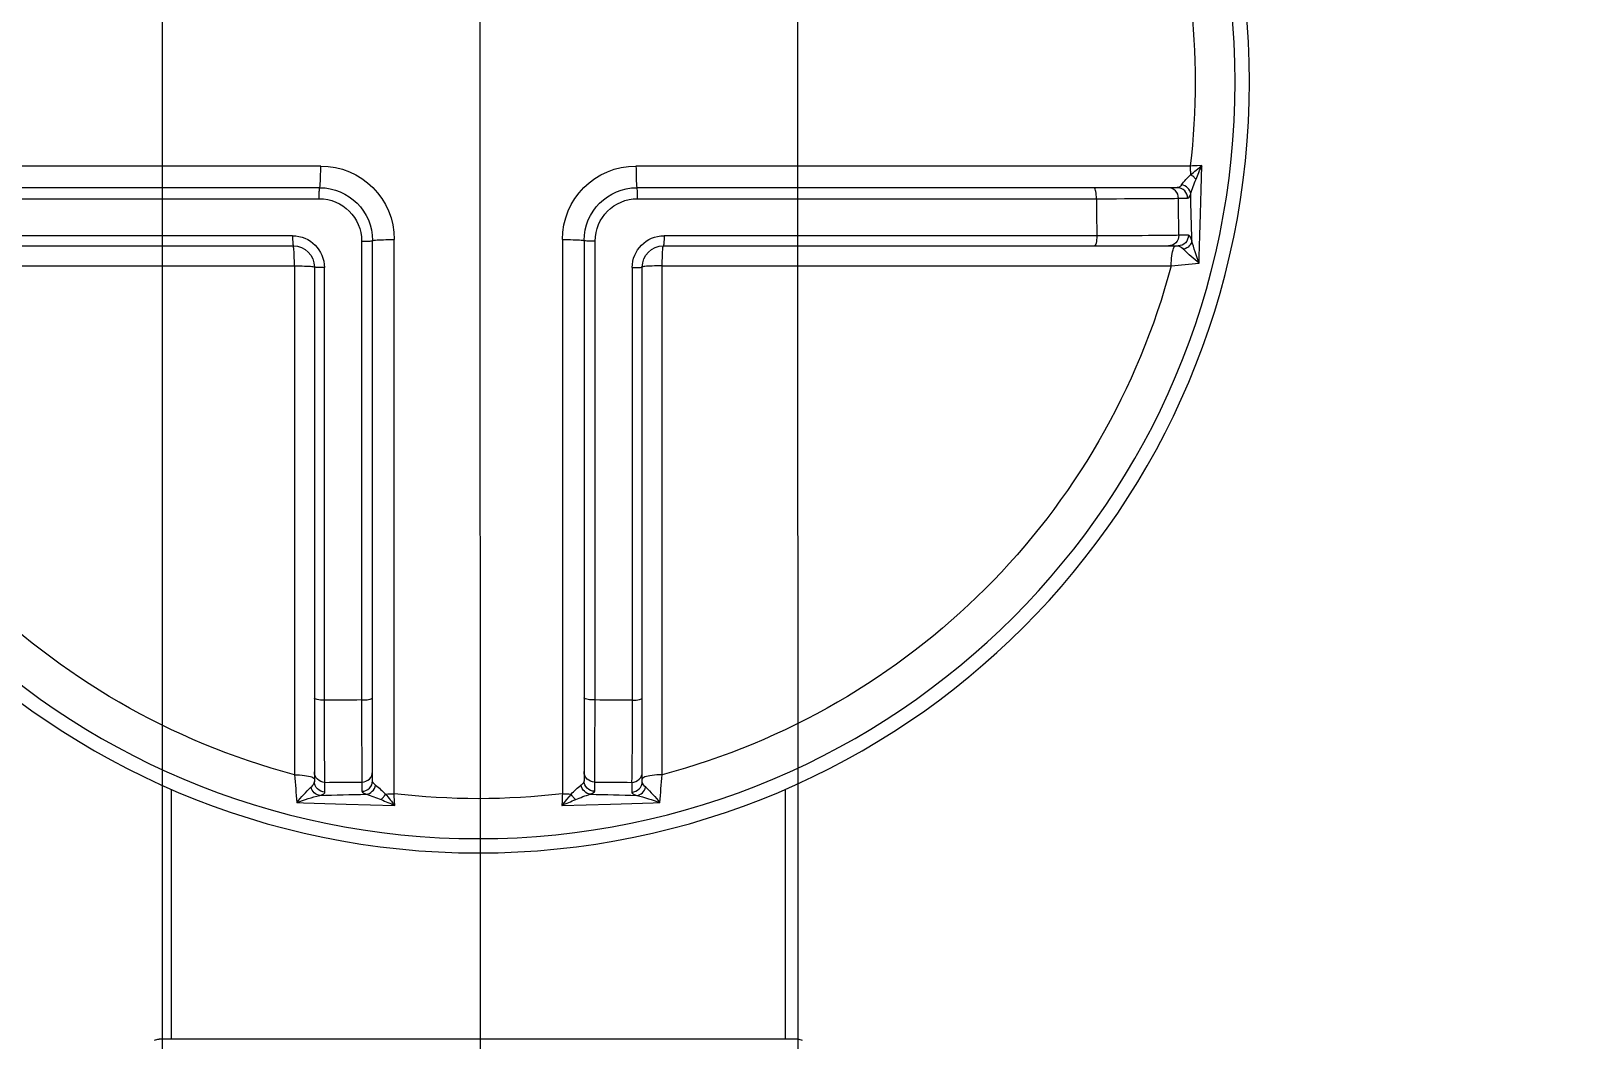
# Model space of a CAD drawing. Header units: millimetres. Extents: x -294625 to 2136527, y -251383 to 128331.
# Drawn here: x 1087775.4 to 1087920.7, y -78467.8 to -78372.5 of the extents above; entities that cross this region are included whole.
import ezdxf

# ---------------------------------------------------------------- set-up
doc = ezdxf.new("R2010")
doc.units = ezdxf.units.MM
doc.layers.add('0.06 Trả nước', color=3, linetype='Continuous')

# ---------------------------------------------------------------- blocks, each defined once
blk = doc.blocks.new('MB bom')
at = {"color": 8, "linetype": 'Continuous'}
for p, q in [((-199240.6, 638705.68), (-199239.98, 638705.7)), ((-199239.98, 638705.7), (-199238.98, 638705.73)), ((-199238.98, 638705.73), (-199237.97, 638705.76)), ((-199237.97, 638705.76), (-199235.93, 638705.82)), ((-199235.93, 638705.82), (-199233.65, 638705.89)), ((-199233.65, 638705.89), (-199231.35, 638705.95)), ((-199232.65, 638705.4), (-199232.6, 638705.35)), ((-199232.6, 638705.35), (-199232.54, 638705.29)), ((-199232.54, 638705.29), (-199232.48, 638705.23)), ((-199232.48, 638705.23), (-199232.43, 638705.17)), ((-199231.37, 638705.51), (-199231.39, 638705.05)), ((-199231.35, 638705.95), (-199231.37, 638705.51)), ((-199239.22, 638704.37), (-199239.27, 638704.21)), ((-199239.15, 638704.51), (-199239.22, 638704.37)), ((-199239.06, 638704.64), (-199239.15, 638704.51)), ((-199238.96, 638704.75), (-199239.06, 638704.64)), ((-199238.84, 638704.85), (-199238.96, 638704.75)), ((-199238.93, 638703.89), (-199238.95, 638703.69)), ((-199238.87, 638704.07), (-199238.93, 638703.89)), ((-199238.78, 638704.24), (-199238.87, 638704.07)), ((-199238.71, 638704.92), (-199238.84, 638704.85)), ((-199238.66, 638704.39), (-199238.78, 638704.24)), ((-199238.57, 638704.97), (-199238.71, 638704.92)), ((-199238.51, 638704.51), (-199238.66, 638704.39)), ((-199238.44, 638705), (-199238.57, 638704.97)), ((-199238.33, 638704.6), (-199238.51, 638704.51)), ((-199238.44, 638705), (-199238.27, 638704.94)), ((-199238.15, 638704.66), (-199238.33, 638704.6)), ((-199238.27, 638704.94), (-199238.14, 638704.88)), ((-199237.95, 638704.68), (-199238.15, 638704.66)), ((-199238.14, 638704.88), (-199238.03, 638704.81)), ((-199238.03, 638704.81), (-199237.97, 638704.75)), ((-199237.97, 638704.75), (-199237.95, 638704.68)), ((-199237.95, 638704.68), (-199237.95, 638703.77)), ((-199234.45, 638704.6), (-199234.4, 638704.7)), ((-199234.45, 638704.6), (-199234.26, 638704.59)), ((-199234.45, 638703.74), (-199234.45, 638704.6)), ((-199234.4, 638704.7), (-199234.26, 638704.8)), ((-199234.26, 638704.8), (-199234.03, 638704.89)), ((-199234.26, 638704.59), (-199234.07, 638704.53)), ((-199234.07, 638704.53), (-199233.9, 638704.44)), ((-199234.03, 638704.89), (-199233.88, 638704.86)), ((-199233.9, 638704.44), (-199233.74, 638704.32)), ((-199233.88, 638704.86), (-199233.74, 638704.81)), ((-199233.74, 638704.81), (-199233.6, 638704.72)), ((-199233.74, 638704.32), (-199233.62, 638704.17)), ((-199233.62, 638704.17), (-199233.53, 638704)), ((-199233.6, 638704.72), (-199233.48, 638704.61)), ((-199233.53, 638704), (-199233.47, 638703.81)), ((-199233.48, 638704.61), (-199233.37, 638704.49)), ((-199233.47, 638703.81), (-199233.45, 638703.62)), ((-199233.37, 638704.49), (-199233.28, 638704.34)), ((-199233.28, 638704.34), (-199233.21, 638704.18)), ((-199233.21, 638704.18), (-199233.17, 638704.02)), ((-199232.43, 638705.17), (-199232.37, 638705.1)), ((-199232.37, 638705.1), (-199232.32, 638705.03)), ((-199232.32, 638705.03), (-199232.27, 638704.95)), ((-199232.27, 638704.95), (-199232.22, 638704.88)), ((-199232.12, 638704.87), (-199232.22, 638704.88)), ((-199232.02, 638704.86), (-199232.12, 638704.87)), ((-199231.92, 638704.86), (-199232.02, 638704.86)), ((-199231.82, 638704.85), (-199231.92, 638704.86)), ((-199231.72, 638704.85), (-199231.82, 638704.85)), ((-199231.61, 638704.85), (-199231.72, 638704.85)), ((-199231.5, 638704.84), (-199231.61, 638704.85)), ((-199231.4, 638704.84), (-199231.5, 638704.84)), ((-199231.39, 638705.05), (-199231.4, 638704.84)), ((-199231.4, 638704.84), (-199231.4, 638652.44)), ((-199240.84, 638703.04), (-199240.59, 638703.05)), ((-199240.84, 638654.93), (-199240.84, 638703.04)), ((-199240.59, 638703.05), (-199240.34, 638703.06)), ((-199240.34, 638703.06), (-199240.11, 638703.08)), ((-199240.11, 638703.08), (-199239.89, 638703.11)), ((-199239.89, 638703.11), (-199239.68, 638703.14)), ((-199239.68, 638703.14), (-199239.5, 638703.18)), ((-199239.5, 638703.18), (-199239.34, 638703.22)), ((-199239.34, 638703.22), (-199239.2, 638703.26)), ((-199239.2, 638703.26), (-199239.09, 638703.31)), ((-199239.09, 638703.31), (-199239.01, 638703.36)), ((-199239.01, 638703.36), (-199238.97, 638703.41)), ((-199238.97, 638703.41), (-199238.95, 638703.47)), ((-199238.95, 638702.78), (-199238.95, 638703.69)), ((-199238.93, 638702.98), (-199238.95, 638702.78)), ((-199238.95, 638695.8), (-199238.95, 638702.78)), ((-199238.87, 638703.16), (-199238.93, 638702.98)), ((-199238.78, 638703.33), (-199238.87, 638703.16)), ((-199238.66, 638703.48), (-199238.78, 638703.33)), ((-199238.51, 638703.6), (-199238.66, 638703.48)), ((-199238.33, 638703.69), (-199238.51, 638703.6)), ((-199238.15, 638703.75), (-199238.33, 638703.69)), ((-199237.95, 638703.77), (-199238.15, 638703.75)), ((-199237.97, 638702.49), (-199237.98, 638702.01)), ((-199237.96, 638703.22), (-199237.97, 638702.89)), ((-199237.97, 638702.89), (-199237.97, 638702.49)), ((-199237.95, 638703.77), (-199237.96, 638703.55)), ((-199237.96, 638703.55), (-199237.96, 638703.22)), ((-199237.95, 638703.77), (-199237.51, 638703.77)), ((-199237.51, 638703.77), (-199237.08, 638703.76)), ((-199237.08, 638703.76), (-199236.64, 638703.76)), ((-199236.64, 638703.76), (-199236.2, 638703.75)), ((-199236.2, 638703.75), (-199235.76, 638703.75)), ((-199235.76, 638703.75), (-199235.33, 638703.75)), ((-199235.33, 638703.75), (-199234.89, 638703.74)), ((-199234.89, 638703.74), (-199234.45, 638703.74)), ((-199234.47, 638702.31), (-199234.46, 638702.74)), ((-199234.46, 638703.35), (-199234.45, 638703.57)), ((-199234.46, 638703.07), (-199234.46, 638703.35)), ((-199234.46, 638702.74), (-199234.46, 638703.07)), ((-199234.45, 638703.74), (-199234.26, 638703.72)), ((-199234.45, 638703.57), (-199234.45, 638703.74)), ((-199234.26, 638703.72), (-199234.07, 638703.66)), ((-199234.07, 638703.66), (-199233.9, 638703.57)), ((-199233.9, 638703.57), (-199233.74, 638703.45)), ((-199233.74, 638703.45), (-199233.62, 638703.3)), ((-199233.62, 638703.3), (-199233.53, 638703.13)), ((-199233.53, 638703.13), (-199233.47, 638702.95)), ((-199233.47, 638702.95), (-199233.45, 638702.75)), ((-199233.45, 638703.62), (-199233.45, 638702.75)), ((-199233.45, 638702.75), (-199233.45, 638695.77)), ((-199237.98, 638700.91), (-199237.99, 638700.29)), ((-199237.98, 638702.01), (-199237.98, 638701.48)), ((-199237.98, 638701.48), (-199237.98, 638700.91)), ((-199234.48, 638700.7), (-199234.47, 638701.28)), ((-199234.47, 638701.81), (-199234.47, 638702.31)), ((-199234.47, 638701.28), (-199234.47, 638701.81)), ((-199237.99, 638700.29), (-199237.99, 638699.61)), ((-199237.99, 638699.61), (-199237.99, 638698.88)), ((-199234.48, 638700.05), (-199234.48, 638700.7)), ((-199234.48, 638699.35), (-199234.48, 638700.05)), ((-199237.99, 638698.88), (-199238, 638698.21)), ((-199238, 638698.21), (-199238, 638697.5)), ((-199234.49, 638697.89), (-199234.48, 638698.64)), ((-199234.48, 638698.64), (-199234.48, 638699.35)), ((-199238, 638697.5), (-199238, 638696.76)), ((-199238, 638696.76), (-199238, 638696)), ((-199234.49, 638696.94), (-199234.49, 638697.89)), ((-199234.49, 638695.97), (-199234.49, 638696.94)), ((-199238.93, 638695.84), (-199238.95, 638695.8)), ((-199238.95, 638655.04), (-199238.95, 638695.8)), ((-199238.88, 638695.87), (-199238.93, 638695.84)), ((-199238.79, 638695.91), (-199238.88, 638695.87)), ((-199238.68, 638695.94), (-199238.79, 638695.91)), ((-199238.53, 638695.97), (-199238.68, 638695.94)), ((-199238.37, 638695.99), (-199238.53, 638695.97)), ((-199238.19, 638696), (-199238.37, 638695.99)), ((-199238, 638696), (-199238.19, 638696)), ((-199238, 638696), (-199238, 638655.1)), ((-199237.56, 638696), (-199238, 638696)), ((-199237.12, 638696), (-199237.56, 638696)), ((-199236.69, 638695.99), (-199237.12, 638696)), ((-199236.25, 638695.99), (-199236.69, 638695.99)), ((-199235.81, 638695.98), (-199236.25, 638695.99)), ((-199235.37, 638695.98), (-199235.81, 638695.98)), ((-199234.93, 638695.98), (-199235.37, 638695.98)), ((-199234.49, 638695.97), (-199234.93, 638695.98)), ((-199234.49, 638652.6), (-199234.49, 638695.97)), ((-199234.49, 638695.97), (-199234.31, 638695.97)), ((-199234.31, 638695.97), (-199234.14, 638695.96)), ((-199234.14, 638695.96), (-199233.97, 638695.95)), ((-199233.97, 638695.95), (-199233.82, 638695.93)), ((-199233.82, 638695.93), (-199233.7, 638695.9)), ((-199233.7, 638695.9), (-199233.59, 638695.87)), ((-199233.59, 638695.87), (-199233.51, 638695.84)), ((-199233.51, 638695.84), (-199233.47, 638695.8)), ((-199233.47, 638695.8), (-199233.45, 638695.77)), ((-199233.45, 638695.77), (-199233.45, 638652.54)), ((-199313.95, 638667.71), (-199313.95, 638607.37)), ((-199290.33, 638666.54), (-199313.95, 638666.54)), ((-199291.61, 638654.07), (-199291.59, 638654.69)), ((-199288.97, 638654.43), (-199288.99, 638654.2)), ((-199288.96, 638654.68), (-199288.97, 638654.43)), ((-199288.95, 638654.93), (-199288.96, 638654.68)), ((-199288.95, 638654.93), (-199240.84, 638654.93)), ((-199240.84, 638654.43), (-199240.85, 638654.2)), ((-199240.84, 638654.93), (-199240.59, 638654.93)), ((-199240.84, 638654.93), (-199240.84, 638654.68)), ((-199240.84, 638654.68), (-199240.84, 638654.43)), ((-199240.59, 638654.93), (-199240.34, 638654.93)), ((-199240.34, 638654.93), (-199240.11, 638654.94)), ((-199240.11, 638654.94), (-199239.89, 638654.95)), ((-199239.89, 638654.95), (-199239.68, 638654.95)), ((-199239.68, 638654.95), (-199239.5, 638654.96)), ((-199239.5, 638654.96), (-199239.34, 638654.97)), ((-199239.34, 638654.97), (-199239.2, 638654.99)), ((-199239.2, 638654.99), (-199239.09, 638655)), ((-199239.09, 638655), (-199239.01, 638655.01)), ((-199239.01, 638655.01), (-199238.97, 638655.03)), ((-199238.97, 638655.03), (-199238.95, 638655.04)), ((-199238.93, 638655.05), (-199238.95, 638655.04)), ((-199238.88, 638655.06), (-199238.93, 638655.05)), ((-199238.79, 638655.08), (-199238.88, 638655.06)), ((-199238.68, 638655.08), (-199238.79, 638655.08)), ((-199238.53, 638655.09), (-199238.68, 638655.08)), ((-199238.37, 638655.1), (-199238.53, 638655.09)), ((-199238.19, 638655.1), (-199238.37, 638655.1)), ((-199238, 638655.1), (-199238.19, 638655.1)), ((-199291.67, 638652.05), (-199291.64, 638653.06)), ((-199291.64, 638653.06), (-199291.61, 638654.07)), ((-199290.83, 638652.8), (-199290.76, 638652.93)), ((-199290.76, 638652.93), (-199290.66, 638653.05)), ((-199290.66, 638653.05), (-199290.55, 638653.15)), ((-199290.55, 638653.15), (-199290.42, 638653.24)), ((-199290.42, 638653.24), (-199290.28, 638653.31)), ((-199290.3, 638652.75), (-199290.15, 638652.87)), ((-199290.28, 638653.31), (-199290.12, 638653.36)), ((-199290.15, 638652.87), (-199289.98, 638652.97)), ((-199289.98, 638652.97), (-199289.8, 638653.02)), ((-199289.8, 638653.02), (-199289.6, 638653.04)), ((-199289.6, 638653.04), (-199288.69, 638653.04)), ((-199289.39, 638652.75), (-199289.24, 638652.87)), ((-199289.32, 638653.06), (-199289.38, 638653.04)), ((-199289.27, 638653.1), (-199289.32, 638653.06)), ((-199289.22, 638653.18), (-199289.27, 638653.1)), ((-199289.24, 638652.87), (-199289.07, 638652.97)), ((-199289.17, 638653.29), (-199289.22, 638653.18)), ((-199289.13, 638653.43), (-199289.17, 638653.29)), ((-199289.09, 638653.59), (-199289.13, 638653.43)), ((-199289.05, 638653.77), (-199289.09, 638653.59)), ((-199289.07, 638652.97), (-199288.89, 638653.02)), ((-199289.02, 638653.98), (-199289.05, 638653.77)), ((-199288.99, 638654.2), (-199289.02, 638653.98)), ((-199288.89, 638653.02), (-199288.69, 638653.04)), ((-199288.69, 638653.04), (-199281.71, 638653.04)), ((-199281.85, 638652.77), (-199281.82, 638652.88)), ((-199281.82, 638652.88), (-199281.78, 638652.97)), ((-199281.78, 638652.97), (-199281.74, 638653.02)), ((-199281.74, 638653.02), (-199281.71, 638653.04)), ((-199281.71, 638653.04), (-199240.95, 638653.04)), ((-199240.99, 638652.77), (-199240.98, 638652.88)), ((-199240.98, 638652.88), (-199240.97, 638652.97)), ((-199240.97, 638652.97), (-199240.96, 638653.02)), ((-199240.96, 638653.02), (-199240.95, 638653.04)), ((-199240.94, 638653.06), (-199240.95, 638653.04)), ((-199240.92, 638653.1), (-199240.94, 638653.06)), ((-199240.91, 638653.18), (-199240.92, 638653.1)), ((-199240.9, 638653.29), (-199240.91, 638653.18)), ((-199240.88, 638653.43), (-199240.9, 638653.29)), ((-199240.87, 638653.59), (-199240.88, 638653.43)), ((-199240.86, 638653.77), (-199240.87, 638653.59)), ((-199240.85, 638654.2), (-199240.86, 638653.98)), ((-199240.86, 638653.98), (-199240.86, 638653.77)), ((-199291.73, 638650.03), (-199291.67, 638652.05)), ((-199290.91, 638652.53), (-199290.88, 638652.67)), ((-199290.81, 638652.26), (-199290.91, 638652.53)), ((-199290.88, 638652.67), (-199290.83, 638652.8)), ((-199290.7, 638652.1), (-199290.81, 638652.26)), ((-199290.59, 638652.04), (-199290.7, 638652.1)), ((-199290.59, 638652.04), (-199290.57, 638652.24)), ((-199289.68, 638652.04), (-199290.59, 638652.04)), ((-199290.57, 638652.24), (-199290.51, 638652.42)), ((-199290.51, 638652.42), (-199290.42, 638652.6)), ((-199290.42, 638652.6), (-199290.3, 638652.75)), ((-199289.68, 638652.04), (-199289.66, 638652.24)), ((-199289.67, 638651.6), (-199289.68, 638652.04)), ((-199289.67, 638651.17), (-199289.67, 638651.6)), ((-199289.66, 638652.24), (-199289.6, 638652.42)), ((-199289.6, 638652.42), (-199289.51, 638652.6)), ((-199289.51, 638652.6), (-199289.39, 638652.75)), ((-199281.91, 638652.28), (-199281.9, 638652.46)), ((-199281.91, 638652.09), (-199281.91, 638652.28)), ((-199241.01, 638652.09), (-199281.91, 638652.09)), ((-199281.91, 638652.09), (-199281.91, 638651.65)), ((-199281.91, 638651.65), (-199281.91, 638651.22)), ((-199281.9, 638652.46), (-199281.88, 638652.62)), ((-199281.88, 638652.62), (-199281.85, 638652.77)), ((-199241.01, 638652.46), (-199241, 638652.62)), ((-199241.01, 638652.28), (-199241.01, 638652.46)), ((-199241.01, 638652.09), (-199241.01, 638652.28)), ((-199241, 638652.62), (-199240.99, 638652.77)), ((-199234.49, 638652.6), (-199234.31, 638652.59)), ((-199234.31, 638652.59), (-199234.14, 638652.59)), ((-199234.14, 638652.59), (-199233.97, 638652.59)), ((-199233.97, 638652.59), (-199233.82, 638652.58)), ((-199233.82, 638652.58), (-199233.7, 638652.58)), ((-199233.7, 638652.58), (-199233.59, 638652.57)), ((-199233.59, 638652.57), (-199233.51, 638652.56)), ((-199233.51, 638652.56), (-199233.47, 638652.55)), ((-199233.47, 638652.55), (-199233.45, 638652.54)), ((-199233.43, 638652.53), (-199233.45, 638652.54)), ((-199233.38, 638652.52), (-199233.43, 638652.53)), ((-199233.29, 638652.5), (-199233.38, 638652.52)), ((-199233.17, 638652.49), (-199233.29, 638652.5)), ((-199233.02, 638652.48), (-199233.17, 638652.49)), ((-199232.85, 638652.47), (-199233.02, 638652.48)), ((-199232.64, 638652.46), (-199232.85, 638652.47)), ((-199232.42, 638652.46), (-199232.64, 638652.46)), ((-199232.18, 638652.45), (-199232.42, 638652.46)), ((-199231.93, 638652.45), (-199232.18, 638652.45)), ((-199231.66, 638652.45), (-199231.93, 638652.45)), ((-199231.4, 638652.44), (-199231.66, 638652.45)), ((-199291.8, 638647.73), (-199291.73, 638650.03)), ((-199289.67, 638650.73), (-199289.67, 638651.17)), ((-199289.66, 638650.29), (-199289.67, 638650.73)), ((-199289.66, 638649.85), (-199289.66, 638650.29)), ((-199281.91, 638651.22), (-199281.9, 638650.78)), ((-199281.9, 638650.78), (-199281.9, 638650.34)), ((-199281.9, 638650.34), (-199281.89, 638649.9)), ((-199290.61, 638648.5), (-199290.51, 638648.54)), ((-199290.51, 638648.54), (-199290.5, 638648.35)), ((-199290.51, 638648.54), (-199289.65, 638648.54)), ((-199289.65, 638649.42), (-199289.66, 638649.85)), ((-199289.65, 638648.98), (-199289.65, 638649.42)), ((-199289.65, 638648.54), (-199289.65, 638648.98)), ((-199289.65, 638648.54), (-199289.42, 638648.55)), ((-199289.65, 638648.54), (-199289.63, 638648.35)), ((-199289.42, 638648.55), (-199289.1, 638648.55)), ((-199289.1, 638648.55), (-199288.76, 638648.55)), ((-199288.76, 638648.55), (-199288.37, 638648.56)), ((-199288.37, 638648.56), (-199287.89, 638648.56)), ((-199287.89, 638648.56), (-199287.36, 638648.56)), ((-199287.36, 638648.56), (-199286.79, 638648.57)), ((-199286.79, 638648.57), (-199286.17, 638648.57)), ((-199286.17, 638648.57), (-199285.49, 638648.57)), ((-199285.49, 638648.57), (-199284.77, 638648.57)), ((-199284.77, 638648.57), (-199284.09, 638648.58)), ((-199284.09, 638648.58), (-199283.39, 638648.58)), ((-199283.39, 638648.58), (-199282.64, 638648.58)), ((-199282.64, 638648.58), (-199281.88, 638648.58)), ((-199281.89, 638649.9), (-199281.89, 638649.46)), ((-199281.89, 638649.46), (-199281.89, 638649.02)), ((-199281.89, 638649.02), (-199281.88, 638648.58)), ((-199281.88, 638648.58), (-199238.5, 638648.58)), ((-199281.88, 638648.58), (-199281.88, 638648.4)), ((-199238.5, 638648.58), (-199238.5, 638648.4)), ((-199291.86, 638645.44), (-199291.8, 638647.73)), ((-199290.8, 638648.12), (-199290.71, 638648.35)), ((-199290.8, 638648.12), (-199290.77, 638647.97)), ((-199290.77, 638647.97), (-199290.72, 638647.83)), ((-199290.72, 638647.83), (-199290.63, 638647.69)), ((-199290.71, 638648.35), (-199290.61, 638648.5)), ((-199290.63, 638647.69), (-199290.52, 638647.57)), ((-199290.52, 638647.57), (-199290.4, 638647.46)), ((-199290.5, 638648.35), (-199290.44, 638648.16)), ((-199290.44, 638648.16), (-199290.35, 638647.99)), ((-199290.4, 638647.46), (-199290.25, 638647.37)), ((-199290.35, 638647.99), (-199290.23, 638647.83)), ((-199290.25, 638647.37), (-199290.09, 638647.3)), ((-199290.23, 638647.83), (-199290.08, 638647.71)), ((-199290.09, 638647.3), (-199289.93, 638647.26)), ((-199290.08, 638647.71), (-199289.91, 638647.62)), ((-199289.91, 638647.62), (-199289.72, 638647.56)), ((-199289.72, 638647.56), (-199289.53, 638647.54)), ((-199289.63, 638648.35), (-199289.57, 638648.16)), ((-199289.57, 638648.16), (-199289.48, 638647.99)), ((-199288.66, 638647.54), (-199289.53, 638647.54)), ((-199289.48, 638647.99), (-199289.36, 638647.83)), ((-199289.36, 638647.83), (-199289.21, 638647.71)), ((-199289.21, 638647.71), (-199289.04, 638647.62)), ((-199289.04, 638647.62), (-199288.86, 638647.56)), ((-199288.86, 638647.56), (-199288.66, 638647.54)), ((-199281.68, 638647.54), (-199288.66, 638647.54)), ((-199281.88, 638648.4), (-199281.87, 638648.23)), ((-199281.87, 638648.23), (-199281.86, 638648.06)), ((-199281.86, 638648.06), (-199281.84, 638647.92)), ((-199281.84, 638647.92), (-199281.81, 638647.79)), ((-199281.81, 638647.79), (-199281.78, 638647.68)), ((-199281.78, 638647.68), (-199281.75, 638647.6)), ((-199281.75, 638647.6), (-199281.71, 638647.56)), ((-199281.71, 638647.56), (-199281.68, 638647.54)), ((-199238.45, 638647.54), (-199281.68, 638647.54)), ((-199238.5, 638648.4), (-199238.5, 638648.23)), ((-199238.5, 638648.23), (-199238.5, 638648.06)), ((-199238.5, 638648.06), (-199238.49, 638647.92)), ((-199238.49, 638647.92), (-199238.49, 638647.79)), ((-199238.49, 638647.79), (-199238.48, 638647.68)), ((-199238.48, 638647.68), (-199238.47, 638647.6)), ((-199238.47, 638647.6), (-199238.46, 638647.56)), ((-199238.46, 638647.56), (-199238.45, 638647.54)), ((-199238.44, 638647.52), (-199238.45, 638647.54)), ((-199238.43, 638647.47), (-199238.44, 638647.52)), ((-199238.41, 638647.38), (-199238.43, 638647.47)), ((-199238.4, 638647.26), (-199238.41, 638647.38)), ((-199238.39, 638647.11), (-199238.4, 638647.26)), ((-199238.38, 638646.94), (-199238.39, 638647.11)), ((-199291.31, 638645.88), (-199291.86, 638645.45)), ((-199291.31, 638646.74), (-199291.26, 638646.69)), ((-199290.79, 638646.31), (-199291.31, 638645.88)), ((-199291.26, 638646.69), (-199291.2, 638646.63)), ((-199291.2, 638646.63), (-199291.14, 638646.57)), ((-199291.14, 638646.57), (-199291.08, 638646.52)), ((-199291.08, 638646.52), (-199291.01, 638646.46)), ((-199291.01, 638646.46), (-199290.94, 638646.41)), ((-199290.94, 638646.41), (-199290.86, 638646.36)), ((-199290.86, 638646.36), (-199290.79, 638646.31)), ((-199290.78, 638646.22), (-199290.79, 638646.31)), ((-199290.77, 638646.11), (-199290.78, 638646.22)), ((-199290.77, 638646.01), (-199290.77, 638646.11)), ((-199290.76, 638645.91), (-199290.77, 638646.01)), ((-199290.76, 638645.81), (-199290.76, 638645.91)), ((-199290.75, 638645.7), (-199290.76, 638645.81)), ((-199290.75, 638645.6), (-199290.75, 638645.7)), ((-199238.37, 638646.73), (-199238.38, 638646.94)), ((-199238.37, 638646.51), (-199238.37, 638646.73)), ((-199238.36, 638646.27), (-199238.37, 638646.51)), ((-199238.36, 638646.02), (-199238.36, 638646.27)), ((-199238.35, 638645.76), (-199238.36, 638646.02)), ((-199238.35, 638645.49), (-199238.35, 638645.76)), ((-199291.42, 638645.46), (-199291.86, 638645.44)), ((-199291.86, 638645.45), (-199291.86, 638645.44)), ((-199290.96, 638645.48), (-199291.42, 638645.46)), ((-199290.75, 638645.49), (-199290.96, 638645.48)), ((-199290.75, 638645.49), (-199290.75, 638645.6)), ((-199238.35, 638645.49), (-199290.75, 638645.49)), ((-199291.8, 638627.35), (-199291.86, 638629.64)), ((-199291.86, 638629.64), (-199291.42, 638629.62)), ((-199291.42, 638629.62), (-199290.96, 638629.6)), ((-199290.96, 638629.6), (-199290.75, 638629.59)), ((-199291.31, 638628.34), (-199291.26, 638628.4)), ((-199291.26, 638628.4), (-199291.2, 638628.45)), ((-199291.2, 638628.45), (-199291.14, 638628.51)), ((-199291.14, 638628.51), (-199291.08, 638628.57)), ((-199291.08, 638628.57), (-199291.01, 638628.62)), ((-199291.01, 638628.62), (-199290.94, 638628.67)), ((-199290.94, 638628.67), (-199290.86, 638628.72)), ((-199290.86, 638628.72), (-199290.79, 638628.77)), ((-199290.79, 638628.77), (-199290.78, 638628.87)), ((-199290.78, 638628.87), (-199290.77, 638628.97)), ((-199290.77, 638629.07), (-199290.76, 638629.17)), ((-199290.77, 638628.97), (-199290.77, 638629.07)), ((-199290.76, 638629.28), (-199290.75, 638629.38)), ((-199290.76, 638629.17), (-199290.76, 638629.28)), ((-199290.75, 638629.59), (-199238.35, 638629.59)), ((-199290.75, 638629.49), (-199290.75, 638629.59)), ((-199290.75, 638629.38), (-199290.75, 638629.49)), ((-199238.38, 638628.15), (-199238.37, 638628.35)), ((-199238.37, 638628.57), (-199238.36, 638628.81)), ((-199238.37, 638628.35), (-199238.37, 638628.57)), ((-199238.36, 638629.07), (-199238.35, 638629.33)), ((-199238.36, 638628.81), (-199238.36, 638629.07)), ((-199238.35, 638629.33), (-199238.35, 638629.59)), ((-199291.73, 638625.06), (-199291.8, 638627.35)), ((-199290.8, 638626.96), (-199290.77, 638627.11)), ((-199290.71, 638626.73), (-199290.8, 638626.96)), ((-199290.77, 638627.11), (-199290.72, 638627.26)), ((-199290.72, 638627.26), (-199290.63, 638627.39)), ((-199290.61, 638626.59), (-199290.71, 638626.73)), ((-199290.63, 638627.39), (-199290.52, 638627.52)), ((-199290.52, 638627.52), (-199290.4, 638627.62)), ((-199290.51, 638626.54), (-199290.5, 638626.74)), ((-199290.5, 638626.74), (-199290.44, 638626.92)), ((-199290.44, 638626.92), (-199290.35, 638627.1)), ((-199290.4, 638627.62), (-199290.25, 638627.71)), ((-199290.35, 638627.1), (-199290.23, 638627.25)), ((-199290.25, 638627.71), (-199290.09, 638627.78)), ((-199290.23, 638627.25), (-199290.08, 638627.37)), ((-199290.09, 638627.78), (-199289.93, 638627.82)), ((-199290.08, 638627.37), (-199289.91, 638627.47)), ((-199289.91, 638627.47), (-199289.72, 638627.52)), ((-199289.72, 638627.52), (-199289.53, 638627.54)), ((-199289.65, 638626.54), (-199289.63, 638626.74)), ((-199289.63, 638626.74), (-199289.57, 638626.92)), ((-199289.57, 638626.92), (-199289.48, 638627.1)), ((-199289.53, 638627.54), (-199288.66, 638627.54)), ((-199289.48, 638627.1), (-199289.36, 638627.25)), ((-199289.36, 638627.25), (-199289.21, 638627.37)), ((-199289.21, 638627.37), (-199289.04, 638627.47)), ((-199289.04, 638627.47), (-199288.86, 638627.52)), ((-199288.86, 638627.52), (-199288.66, 638627.54)), ((-199288.66, 638627.54), (-199281.68, 638627.54)), ((-199281.88, 638626.68), (-199281.87, 638626.85)), ((-199281.87, 638626.85), (-199281.86, 638627.02)), ((-199281.86, 638627.02), (-199281.84, 638627.17)), ((-199281.84, 638627.17), (-199281.81, 638627.3)), ((-199281.81, 638627.3), (-199281.78, 638627.4)), ((-199281.78, 638627.4), (-199281.75, 638627.48)), ((-199281.75, 638627.48), (-199281.71, 638627.53)), ((-199281.71, 638627.53), (-199281.68, 638627.54)), ((-199281.68, 638627.54), (-199238.45, 638627.54)), ((-199238.5, 638627.02), (-199238.49, 638627.17)), ((-199238.5, 638626.85), (-199238.5, 638627.02)), ((-199238.5, 638626.68), (-199238.5, 638626.85)), ((-199238.49, 638627.3), (-199238.48, 638627.4)), ((-199238.49, 638627.17), (-199238.49, 638627.3)), ((-199238.48, 638627.4), (-199238.47, 638627.48)), ((-199238.47, 638627.48), (-199238.46, 638627.53)), ((-199238.46, 638627.53), (-199238.45, 638627.54)), ((-199238.45, 638627.54), (-199238.44, 638627.56)), ((-199238.44, 638627.56), (-199238.43, 638627.61)), ((-199238.43, 638627.61), (-199238.41, 638627.7)), ((-199238.41, 638627.7), (-199238.4, 638627.82)), ((-199238.4, 638627.82), (-199238.39, 638627.97)), ((-199238.39, 638627.97), (-199238.38, 638628.15)), ((-199290.51, 638626.54), (-199290.61, 638626.59)), ((-199289.65, 638626.54), (-199290.51, 638626.54)), ((-199289.66, 638625.23), (-199289.65, 638625.67)), ((-199289.65, 638626.1), (-199289.65, 638626.54)), ((-199289.48, 638626.54), (-199289.65, 638626.54)), ((-199289.65, 638625.67), (-199289.65, 638626.1)), ((-199289.26, 638626.53), (-199289.48, 638626.54)), ((-199288.98, 638626.53), (-199289.26, 638626.53)), ((-199288.65, 638626.53), (-199288.98, 638626.53)), ((-199288.22, 638626.52), (-199288.65, 638626.53)), ((-199287.72, 638626.52), (-199288.22, 638626.52)), ((-199287.19, 638626.52), (-199287.72, 638626.52)), ((-199286.61, 638626.52), (-199287.19, 638626.52)), ((-199285.96, 638626.51), (-199286.61, 638626.52)), ((-199285.26, 638626.51), (-199285.96, 638626.51)), ((-199284.55, 638626.51), (-199285.26, 638626.51)), ((-199283.8, 638626.51), (-199284.55, 638626.51)), ((-199282.85, 638626.5), (-199283.8, 638626.51)), ((-199281.88, 638626.5), (-199282.85, 638626.5)), ((-199281.88, 638626.5), (-199281.89, 638626.06)), ((-199281.89, 638626.06), (-199281.89, 638625.62)), ((-199281.89, 638625.62), (-199281.89, 638625.18)), ((-199281.88, 638626.5), (-199281.88, 638626.68)), ((-199238.5, 638626.5), (-199281.88, 638626.5)), ((-199238.5, 638626.5), (-199238.5, 638626.68)), ((-199291.67, 638623.02), (-199291.73, 638625.06)), ((-199289.67, 638624.35), (-199289.66, 638624.79)), ((-199289.67, 638623.92), (-199289.67, 638624.35)), ((-199289.67, 638623.48), (-199289.67, 638623.92)), ((-199289.66, 638624.79), (-199289.66, 638625.23)), ((-199281.9, 638624.31), (-199281.91, 638623.87)), ((-199281.91, 638623.87), (-199281.91, 638623.43)), ((-199281.89, 638625.18), (-199281.9, 638624.75)), ((-199281.9, 638624.75), (-199281.9, 638624.31)), ((-199291.64, 638622.02), (-199291.67, 638623.02)), ((-199290.91, 638622.56), (-199290.85, 638622.72)), ((-199290.91, 638622.56), (-199290.88, 638622.42)), ((-199290.88, 638622.42), (-199290.83, 638622.28)), ((-199290.85, 638622.72), (-199290.79, 638622.86)), ((-199290.79, 638622.86), (-199290.72, 638622.96)), ((-199290.72, 638622.96), (-199290.66, 638623.02)), ((-199290.66, 638623.02), (-199290.59, 638623.04)), ((-199290.59, 638623.04), (-199290.57, 638622.85)), ((-199290.59, 638623.04), (-199289.68, 638623.04)), ((-199290.57, 638622.85), (-199290.51, 638622.66)), ((-199290.51, 638622.66), (-199290.42, 638622.49)), ((-199290.42, 638622.49), (-199290.3, 638622.33)), ((-199290.3, 638622.33), (-199290.15, 638622.21)), ((-199289.68, 638623.04), (-199289.67, 638623.48)), ((-199289.68, 638623.04), (-199289.66, 638622.85)), ((-199289.68, 638623.04), (-199289.46, 638623.04)), ((-199289.66, 638622.85), (-199289.6, 638622.66)), ((-199289.6, 638622.66), (-199289.51, 638622.49)), ((-199289.51, 638622.49), (-199289.39, 638622.33)), ((-199289.46, 638623.04), (-199289.13, 638623.03)), ((-199289.39, 638622.33), (-199289.24, 638622.21)), ((-199289.13, 638623.03), (-199288.8, 638623.03)), ((-199288.8, 638623.03), (-199288.4, 638623.02)), ((-199288.4, 638623.02), (-199287.92, 638623.02)), ((-199287.92, 638623.02), (-199287.39, 638623.01)), ((-199287.39, 638623.01), (-199286.82, 638623.01)), ((-199286.82, 638623.01), (-199286.2, 638623)), ((-199286.2, 638623), (-199285.52, 638623)), ((-199285.52, 638623), (-199284.79, 638623)), ((-199284.79, 638623), (-199284.12, 638623)), ((-199284.12, 638623), (-199283.41, 638622.99)), ((-199283.41, 638622.99), (-199282.67, 638622.99)), ((-199282.67, 638622.99), (-199281.91, 638622.99)), ((-199281.91, 638623.43), (-199281.91, 638622.99)), ((-199281.91, 638622.99), (-199241.01, 638622.99)), ((-199281.91, 638622.99), (-199281.91, 638622.8)), ((-199281.91, 638622.8), (-199281.9, 638622.62)), ((-199281.9, 638622.62), (-199281.88, 638622.46)), ((-199281.88, 638622.46), (-199281.85, 638622.32)), ((-199241.01, 638622.99), (-199241.01, 638622.8)), ((-199241.01, 638622.8), (-199241.01, 638622.62)), ((-199241.01, 638622.62), (-199241, 638622.46)), ((-199241, 638622.46), (-199240.99, 638622.32)), ((-199234.49, 638579.11), (-199234.49, 638622.49)), ((-199234.49, 638622.49), (-199234.31, 638622.49)), ((-199234.31, 638622.49), (-199234.14, 638622.49)), ((-199234.14, 638622.49), (-199233.97, 638622.49)), ((-199233.97, 638622.49), (-199233.82, 638622.5)), ((-199233.82, 638622.5), (-199233.7, 638622.51)), ((-199233.7, 638622.51), (-199233.59, 638622.51)), ((-199233.59, 638622.51), (-199233.51, 638622.52)), ((-199233.51, 638622.52), (-199233.47, 638622.53)), ((-199233.47, 638622.53), (-199233.45, 638622.54)), ((-199233.45, 638622.54), (-199233.43, 638622.55)), ((-199233.45, 638622.54), (-199233.45, 638579.32)), ((-199233.43, 638622.55), (-199233.38, 638622.57)), ((-199233.38, 638622.57), (-199233.29, 638622.58)), ((-199233.29, 638622.58), (-199233.17, 638622.59)), ((-199233.17, 638622.59), (-199233.02, 638622.6)), ((-199233.02, 638622.6), (-199232.85, 638622.61)), ((-199232.85, 638622.61), (-199232.64, 638622.62)), ((-199232.64, 638622.62), (-199232.42, 638622.63)), ((-199232.42, 638622.63), (-199232.18, 638622.63)), ((-199232.18, 638622.63), (-199231.93, 638622.64)), ((-199231.93, 638622.64), (-199231.66, 638622.64)), ((-199231.66, 638622.64), (-199231.4, 638622.64)), ((-199231.4, 638622.64), (-199231.4, 638570.24)), ((-199291.61, 638621.01), (-199291.64, 638622.02)), ((-199291.59, 638620.39), (-199291.61, 638621.01)), ((-199290.83, 638622.28), (-199290.76, 638622.15)), ((-199290.76, 638622.15), (-199290.66, 638622.03)), ((-199290.66, 638622.03), (-199290.55, 638621.93)), ((-199290.55, 638621.93), (-199290.42, 638621.84)), ((-199290.42, 638621.84), (-199290.28, 638621.77)), ((-199290.28, 638621.77), (-199290.12, 638621.72)), ((-199290.15, 638622.21), (-199289.98, 638622.12)), ((-199289.98, 638622.12), (-199289.8, 638622.06)), ((-199289.8, 638622.06), (-199289.6, 638622.04)), ((-199288.69, 638622.04), (-199289.6, 638622.04)), ((-199289.32, 638622.03), (-199289.38, 638622.04)), ((-199289.27, 638621.98), (-199289.32, 638622.03)), ((-199289.22, 638621.9), (-199289.27, 638621.98)), ((-199289.24, 638622.21), (-199289.07, 638622.12)), ((-199289.17, 638621.79), (-199289.22, 638621.9)), ((-199289.13, 638621.66), (-199289.17, 638621.79)), ((-199289.09, 638621.49), (-199289.13, 638621.66)), ((-199289.05, 638621.31), (-199289.09, 638621.49)), ((-199289.07, 638622.12), (-199288.89, 638622.06)), ((-199289.02, 638621.11), (-199289.05, 638621.31)), ((-199288.99, 638620.88), (-199289.02, 638621.11)), ((-199288.97, 638620.65), (-199288.99, 638620.88)), ((-199288.89, 638622.06), (-199288.69, 638622.04)), ((-199281.71, 638622.04), (-199288.69, 638622.04)), ((-199281.85, 638622.32), (-199281.82, 638622.2)), ((-199281.82, 638622.2), (-199281.78, 638622.11)), ((-199281.78, 638622.11), (-199281.74, 638622.06)), ((-199281.74, 638622.06), (-199281.71, 638622.04)), ((-199240.95, 638622.04), (-199281.71, 638622.04)), ((-199240.99, 638622.32), (-199240.98, 638622.2)), ((-199240.98, 638622.2), (-199240.97, 638622.11)), ((-199240.97, 638622.11), (-199240.96, 638622.06)), ((-199240.96, 638622.06), (-199240.95, 638622.04)), ((-199240.94, 638622.03), (-199240.95, 638622.04)), ((-199240.92, 638621.98), (-199240.94, 638622.03)), ((-199240.91, 638621.9), (-199240.92, 638621.98)), ((-199240.9, 638621.79), (-199240.91, 638621.9)), ((-199240.88, 638621.66), (-199240.9, 638621.79)), ((-199240.87, 638621.49), (-199240.88, 638621.66)), ((-199240.86, 638621.31), (-199240.87, 638621.49)), ((-199240.86, 638621.11), (-199240.86, 638621.31)), ((-199240.85, 638620.88), (-199240.86, 638621.11)), ((-199240.84, 638620.65), (-199240.85, 638620.88)), ((-199288.96, 638620.4), (-199288.97, 638620.65)), ((-199288.95, 638620.15), (-199288.96, 638620.4)), ((-199240.84, 638620.15), (-199288.95, 638620.15)), ((-199240.84, 638620.4), (-199240.84, 638620.65)), ((-199240.84, 638620.15), (-199240.84, 638620.4)), ((-199240.84, 638572.04), (-199240.84, 638620.15)), ((-199240.84, 638620.15), (-199240.59, 638620.15)), ((-199240.59, 638620.15), (-199240.34, 638620.15)), ((-199240.34, 638620.15), (-199240.11, 638620.14)), ((-199240.11, 638620.14), (-199239.89, 638620.14)), ((-199239.89, 638620.14), (-199239.68, 638620.13)), ((-199239.68, 638620.13), (-199239.5, 638620.12)), ((-199239.5, 638620.12), (-199239.34, 638620.11)), ((-199239.34, 638620.11), (-199239.2, 638620.1)), ((-199239.2, 638620.1), (-199239.09, 638620.08)), ((-199239.09, 638620.08), (-199239.01, 638620.07)), ((-199239.01, 638620.07), (-199238.97, 638620.06)), ((-199238.97, 638620.06), (-199238.95, 638620.04)), ((-199238.95, 638579.29), (-199238.95, 638620.04)), ((-199238.93, 638620.03), (-199238.95, 638620.04)), ((-199238.88, 638620.02), (-199238.93, 638620.03)), ((-199238.79, 638620.01), (-199238.88, 638620.02)), ((-199238.68, 638620), (-199238.79, 638620.01)), ((-199238.53, 638619.99), (-199238.68, 638620)), ((-199238.37, 638619.98), (-199238.53, 638619.99)), ((-199238.19, 638619.98), (-199238.37, 638619.98)), ((-199238, 638619.98), (-199238.19, 638619.98)), ((-199238, 638619.98), (-199238, 638579.08)), ((-199313.95, 638608.54), (-199290.33, 638608.54))]:
    blk.add_line(p, q, dxfattribs=at)
for radius in [72.9, 71.55]:
    blk.add_circle((-199223.45, 638637.54), radius, dxfattribs=at)
for centre, radius, start, end in [((-199557.64, 638732.96), 318.21, 354.6056, 355.0828), ((-199234.5, 638721.23), 16.7, 248.5773, 256.3696), ((-199225.64, 638717.86), 19.29, 219.1525, 225.0302), ((-199237.11, 638715.4), 10.95, 286.2988, 293.9959), ((-199241.87, 638728.8), 25.15, 291.4898, 294.7155), ((-199255.79, 638724.9), 30.92, 319.6603, 322.2275), ((-199223.45, 638637.54), 67.77, 83.2646, 96.7354), ((-199239.82, 638703.52), 0.883, 11.5051, 52.1254), ((-199230.36, 638945.56), 240.69, 268.0777, 269.1261), ((-199232.98, 638703.59), 0.467, 113.622, 176.1404), ((-199237.94, 638710.22), 7.82, 307.5302, 316.9267), ((-199223.45, 638637.54), 67.77, 104.866, 165.134), ((-199314.95, 638667.71), 1, 0, 27.2937), ((-199318.92, 638972.28), 318.76, 274.9176, 275.394), ((-199309.92, 638647.71), 19.61, 14.2092, 20.8438), ((-199299.9, 638644.02), 13.52, 43.7143, 52.103), ((-199241.01, 638655.1), 3.01, 270.0141, 359.9859), ((-199240.95, 638655.04), 2, 270, 0), ((-199289.54, 638653.73), 0.692, 211.8831, 264.4864), ((-199548.16, 638644.04), 257.39, 0.9079, 1.8883), ((-199282.67, 638184.73), 467.36, 89.9075, 90.8595), ((-199238.5, 638652.6), 4.01, 270, 0), ((-199238.45, 638652.54), 5, 270, 0), ((-199238.36, 638652.45), 6.96, 270.011, 359.989), ((-199300.66, 638650.96), 10.26, 335.7447, 343.9606), ((-199297.38, 638653.16), 9.51, 313.9075, 321.6356), ((-199289.43, 638646.97), 0.577, 100.276, 149.9617), ((-199317.52, 638657.16), 28.21, 335.4591, 338.3355), ((-199223.45, 638637.54), 67.77, 173.2646, 186.7354), ((-199310.81, 638605.2), 30.92, 49.6603, 52.2275), ((-199314.71, 638619.13), 25.15, 21.4898, 24.7155), ((-199301.31, 638623.89), 10.95, 16.2988, 23.9959), ((-199296.13, 638623.05), 7.82, 37.5302, 46.9267), ((-199238.36, 638622.64), 6.96, 0.011, 89.989), ((-199531.47, 638630.63), 240.69, 358.0777, 359.1261), ((-199289.5, 638628.01), 0.467, 203.622, 266.1404), ((-199238.45, 638622.54), 5, 0, 90), ((-199238.51, 638622.49), 4.02, 0.014, 89.986), ((-199307.14, 638626.49), 16.7, 338.5773, 346.3696), ((-199241.01, 638619.98), 3.01, 0.0141, 89.9859), ((-199303.77, 638635.35), 19.29, 309.1525, 315.0302), ((-199289.43, 638621.18), 0.883, 101.5051, 142.1254), ((-199240.95, 638620.04), 2, 0, 90), ((-199318.87, 638303.35), 318.21, 84.6056, 85.0828), ((-199223.45, 638637.54), 67.77, 194.866, 255.134), ((-199314.95, 638607.37), 1, 332.7063, 0)]:
    blk.add_arc(centre, radius, start, end, dxfattribs=at)
blk = doc.blocks.new('PMBCB')
h = blk.add_hatch()
h.set_pattern_fill('BTCT2', color=8, scale=30, pattern_type=2)
h.set_pattern_definition([(50, (-27194.2, -11189.96), (215.17805, -18.8256), [22.5, -247.5]), (355, (-27194.2, -11189.96), (-41.6254, 225.6576), [18, -198]), (100.4514, (-27176.26, -11191.53), (173.5528, 206.8319), [19.122, -210.3426]), (46.1842, (-27194.2, -11129.96), (320.1723, -49.6557), [33.75, -371.25]), (96.6356, (-27167.5, -11134.1), (280.3988, 292.2354), [28.683, -315.514]), (351.1842, (-27194.2, -11129.96), (280.3986, 292.2356), [27, -297]), (21, (-27164.2, -11144.96), (179.0721, -120.7857), [22.5, -247.5]), (326, (-27164.2, -11144.96), (72.9946, 217.545), [18, -198]), (71.4514, (-27149.27, -11155.03), (252.0668, 96.7591), [19.122, -210.3426]), (37.5, (-27194.194, -11189.96), (3.64796, 99.86816), [0, -195.6, 0, -201, 0, -198.75]), (7.5, (-27194.19, -11189.96), (78.92086, 118.3235), [0, -114.6, 0, -191.1, 0, -75.75]), (327.5, (-27261.094, -11189.96), (160.14673, -6.76646), [0, -75, 0, -234, 0, -310.5]), (317.5, (-27291.1, -11189.96), (174.95585, 30.0315), [0, -97.5, 0, -155.4, 0, -220.5]), (45, (-27194.19, -11189.96), (-63.6396, 63.6396), []), (45, (-27194.19, -11168.96), (-63.6396, 63.6396), [])])
h.paths.add_polyline_path([(6600, 2700), (-2900, 2700), (-2900, -200), (6600, -200)])
h.paths.add_polyline_path([(5000, 2500), (5000, 0), (0, 0), (0, 2500)], flags=16)
h.paths.add_polyline_path([(5200, 2500), (6400, 2500), (6400, 0), (5200, 0)], flags=16)
h.paths.add_polyline_path([(-200, 2500), (-200, 0), (-2700, 0), (-2700, 2500)], flags=16)
h.paths.add_polyline_path([(5350.97, 389.34), (6075.73, 389.34), (6075.73, 539.34), (5350.97, 539.34)], flags=0)
h.paths.add_polyline_path([(5451.74, 547.35), (5986.02, 547.35), (5986.02, 775.92), (5451.74, 775.92)], flags=0)
h.paths.add_polyline_path([(4155.05, 389.34), (4879.81, 389.34), (4879.81, 539.34), (4155.05, 539.34)], flags=0)
h.paths.add_polyline_path([(4255.82, 547.35), (4790.11, 547.35), (4790.11, 775.92), (4255.82, 775.92)], flags=0)
h.paths.add_polyline_path([(-1032.12, 389.34), (-307.36, 389.34), (-307.36, 539.34), (-1032.12, 539.34)], flags=0)
h.paths.add_polyline_path([(-931.35, 547.35), (-397.07, 547.35), (-397.07, 775.92), (-931.35, 775.92)], flags=0)
at = {"layer": '0.06 Trả nước'}
for p, q in [((314.08, 1897.97, 0), (314.11, 1687.94, 0)), ((374.08, 1897.98, 0), (374.11, 1687.95, 0))]:
    blk.add_line(p, q, dxfattribs=at)
at = {"layer": '0.06 Trả nước', "color": 8}
blk.add_line((344.08, 1897.97, 0), (344.11, 1687.95, 0), dxfattribs=at)
at = {"color": 8, "xscale": -0.998699011935332, "yscale": 0.998699011935332, "zscale": 0.998699011935332, "rotation": 270}
blk.add_blockref('MB bom', (-637462.74, 200790.95), dxfattribs=at)

msp = doc.modelspace()

# ---------------------------------------------------------------- block references
msp.add_blockref('PMBCB', (1087473.72, -80204.01))

doc.saveas('drawing.dxf')
